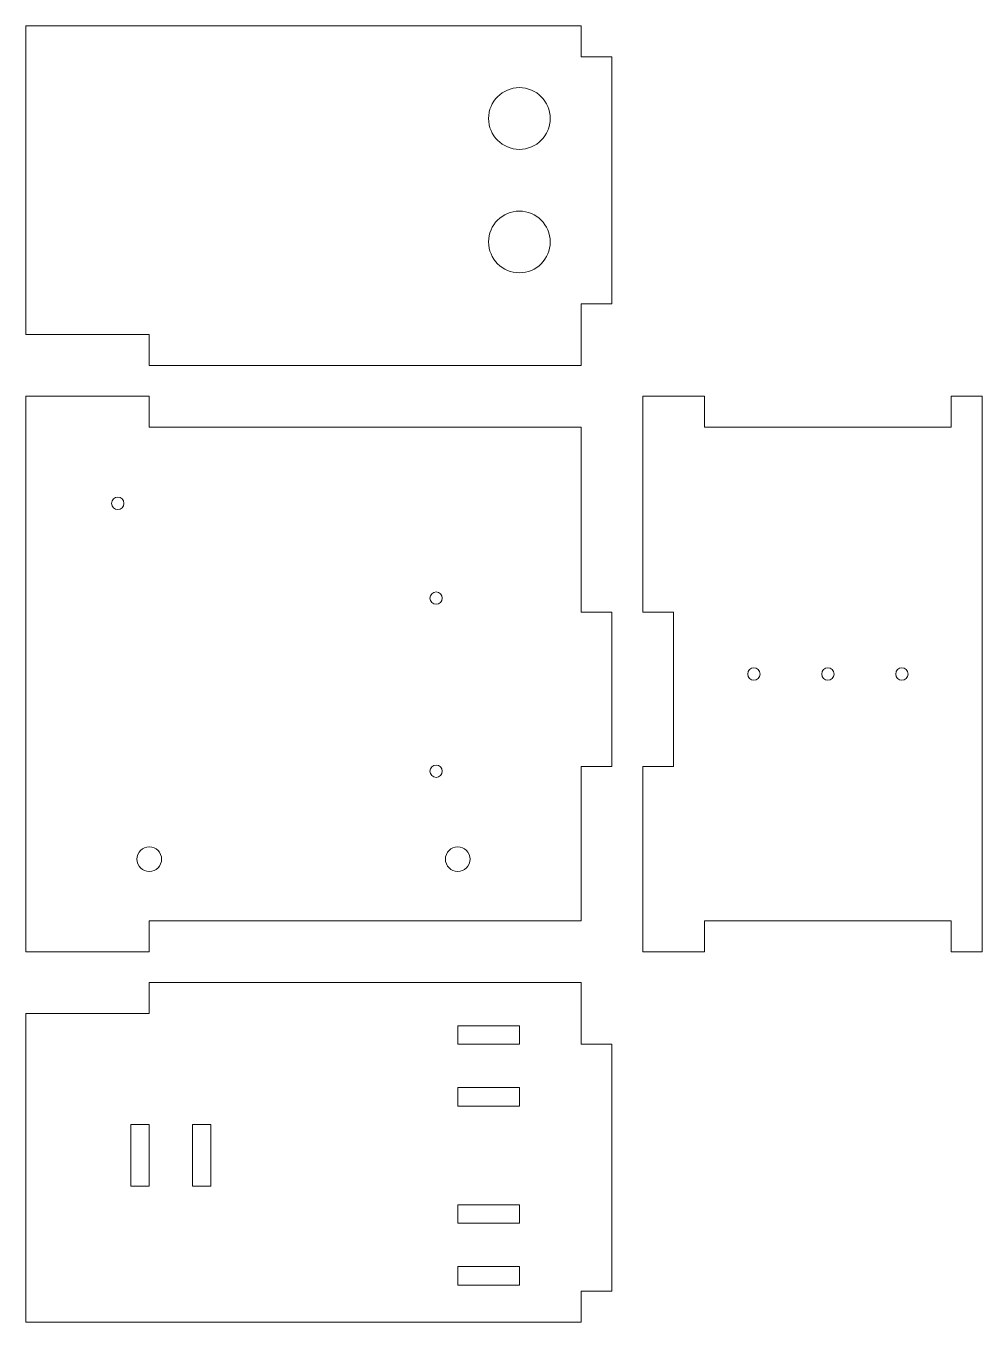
# Model space of a CAD drawing. Header units: millimetres. Extents: x 0 to 155, y -135 to 75.
import ezdxf

# ---------------------------------------------------------------- set-up
doc = ezdxf.new("R2010")
doc.units = ezdxf.units.MM
for name, color, linetype, lineweight in [('p1', 7, 'CONTINUOUS', 0), ('p2', 7, 'CONTINUOUS', 0), ('p3', 7, 'CONTINUOUS', 0), ('p4', 7, 'CONTINUOUS', 0)]:
    doc.layers.add(name, color=color, linetype=linetype, lineweight=lineweight)

msp = doc.modelspace()

# ---------------------------------------------------------------- linework, layer by layer
at = {"layer": 'p1'}
for p, q in [((90, 75), (0, 75)), ((0, 75), (0, 25)), ((90, 75), (90, 70)), ((90, 70), (95, 70)), ((95, 30), (95, 70)), ((90, 20), (90, 30)), ((90, 30), (95, 30)), ((0, 25), (20, 25)), ((20, 25), (20, 20)), ((20, 20), (90, 20))]:
    msp.add_line(p, q, dxfattribs=at)
for centre in [(80, 60), (80, 40)]:
    msp.add_circle(centre, 5, dxfattribs=at)
at = {"layer": 'p2'}
for p, q in [((0, 15), (0, -75)), ((20, 15), (0, 15)), ((20, 15), (20, 10)), ((90, 10), (20, 10)), ((90, -20), (90, 10)), ((90, -20), (95, -20)), ((95, -20), (95, -45)), ((95, -45), (90, -45)), ((90, -45), (90, -70)), ((20, -75), (20, -70)), ((20, -70), (90, -70)), ((20, -75), (0, -75))]:
    msp.add_line(p, q, dxfattribs=at)
for centre, radius in [((14.9, -2.35), 1), ((66.5, -17.7), 1), ((66.5, -45.75), 1), ((20, -60), 2), ((70, -60), 2)]:
    msp.add_circle(centre, radius, dxfattribs=at)
at = {"layer": 'p3'}
for p, q in [((20, -80), (90, -80)), ((20, -85), (20, -80)), ((90, -80), (90, -90)), ((0, -135), (0, -85)), ((0, -85), (20, -85)), ((80, -87), (70, -87)), ((70, -87), (70, -90)), ((80, -90), (80, -87)), ((70, -90), (80, -90)), ((90, -90), (95, -90)), ((95, -90), (95, -130)), ((80, -97), (70, -97)), ((70, -97), (70, -100)), ((80, -100), (80, -97)), ((70, -100), (80, -100)), ((20, -103), (17, -103)), ((17, -103), (17, -113)), ((20, -113), (20, -103)), ((30, -103), (27, -103)), ((27, -103), (27, -113)), ((30, -113), (30, -103)), ((17, -113), (20, -113)), ((27, -113), (30, -113)), ((80, -116), (70, -116)), ((70, -116), (70, -119)), ((80, -119), (80, -116)), ((70, -119), (80, -119)), ((80, -126), (70, -126)), ((70, -126), (70, -129)), ((80, -129), (80, -126)), ((70, -129), (80, -129)), ((90, -130), (95, -130)), ((90, -135), (90, -130)), ((90, -135), (0, -135))]:
    msp.add_line(p, q, dxfattribs=at)
at = {"layer": 'p4'}
for p, q in [((100, 15), (110, 15)), ((100, 15), (100, -20)), ((110, 15), (110, 10)), ((150, 10), (150, 15)), ((150, 15), (155, 15)), ((155, 15), (155, -75)), ((110, 10), (150, 10)), ((100, -20), (105, -20)), ((105, -20), (105, -45)), ((100, -45), (100, -75)), ((105, -45), (100, -45)), ((110, -75), (110, -70)), ((110, -70), (150, -70)), ((150, -70), (150, -75)), ((100, -75), (110, -75)), ((150, -75), (155, -75))]:
    msp.add_line(p, q, dxfattribs=at)
for centre in [(118, -30), (130, -30), (142, -30)]:
    msp.add_circle(centre, 1, dxfattribs=at)

doc.saveas('drawing.dxf')
